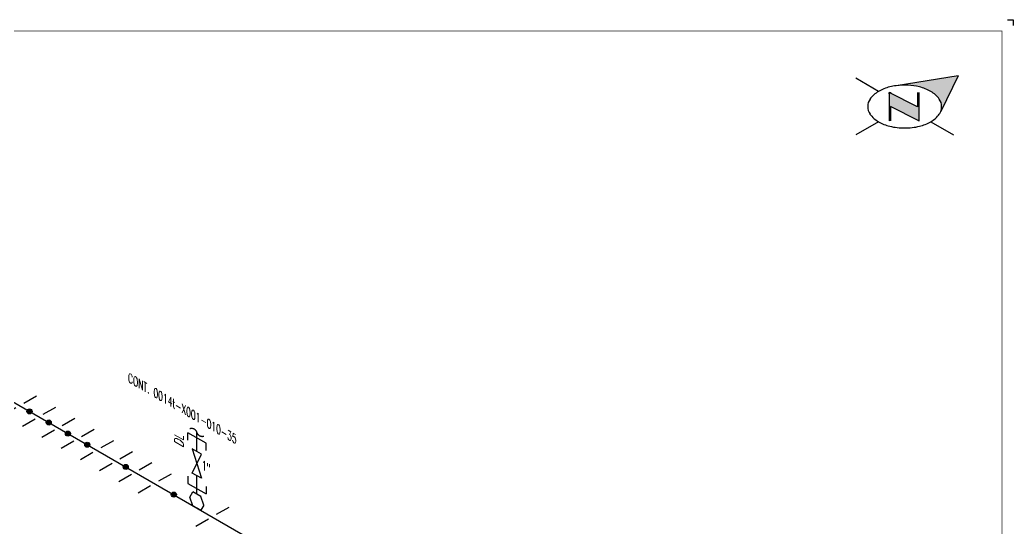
# Model space of a CAD drawing. Header units: inches. Extents: x 0 to 17.2, y 0 to 11.2.
# Drawn here: x 6.08 to 17.25, y 5.53 to 11.25 of the extents above; entities that cross this region are included whole.
import ezdxf

# ---------------------------------------------------------------- set-up
doc = ezdxf.new("R2010")
doc.units = ezdxf.units.IN
doc.header["$MEASUREMENT"] = 0
doc.linetypes.add('HIDDEN2', pattern=[0.1875, 0.125, -0.0625])
for name, color, linetype in [('BORDER', 3, 'Continuous'), ('Continuation', 7, 'Continuous'), ('DL', 20, 'Continuous'), ('FITTINGS', 4, 'Continuous'), ('PIPE-ANNO', 150, 'HIDDEN2'), ('TEXT', 7, 'Continuous'), ('UNAS.PIPE', 251, 'Continuous'), ('WELD POINTS', 41, 'Continuous')]:
    doc.layers.add(name, color=color, linetype=linetype)
doc.layers.add('PIPE', color=7, linetype='Continuous', lineweight=30)
doc.styles.add('ISO30', font='simplex.shx', dxfattribs={"width": 0.85, "oblique": 30, "height": 0.075})
doc.styles.add('PART_Standard', font='romans', dxfattribs={"width": 0.8, "height": 0.09})
doc.styles.add('Richmond', font='arial.ttf')
doc.dimstyles.new('Richmond', dxfattribs={"dimtxt": 0.18, "dimasz": 0.18, "dimexe": 0.18, "dimexo": 0.0625, "dimgap": 0.09, "dimtad": 0, "dimtih": 1, "dimtoh": 1, "dimdec": 4, "dimzin": 0, "dimdsep": 46, "dimtxsty": 'Richmond', "dimcen": 0.09, "dimadec": 0, "dimazin": 0, "dimtfac": 1, "dimtdec": 4, "dimtofl": 0, "dimtmove": 0, "dimatfit": 3, "dimfxl": 1, "dimtolj": 1, "dimtzin": 0, "dimarcsym": 0})

# ---------------------------------------------------------------- blocks, each defined once
blk = doc.blocks.new('north2')
at = {"layer": 'BORDER'}
for points in [[(-0.706, -0.767, -0.156851), (-0.679, -0.851, -0.095667), (-0.689, -0.905), (-0.495, -0.504), (-1.19, -0.617, -0.092194), (-0.928, -0.631, -0.072341), (-0.801, -0.681, -0.106617)], [(-0.938, -1.011), (-0.936, -1.009), (-0.936, -0.691), (-0.952, -0.691), (-0.952, -0.853), (-1.27, -0.691), (-1.27, -0.707), (-1.27, -1.012), (-1.254, -1.012), (-1.254, -0.849)]]:
    blk.add_hatch(color=7, dxfattribs=at).paths.add_polyline_path(points)
at = {"layer": 'BORDER', "color": 7}
for p, q in [((-1.389, -0.681), (-1.646, -0.533)), ((-0.495, -0.504), (-1.19, -0.617)), ((-0.495, -0.504), (-0.689, -0.905)), ((-1.27, -0.691), (-1.27, -1.012)), ((-0.952, -0.853), (-1.27, -0.691)), ((-1.27, -0.707), (-1.27, -0.691)), ((-1.262, -0.691), (-1.246, -0.691)), ((-0.952, -0.691), (-0.952, -0.853)), ((-0.936, -0.691), (-0.936, -1.012)), ((-0.936, -1.012), (-1.254, -0.849)), ((-1.254, -0.849), (-1.254, -1.012)), ((-1.389, -1.021), (-1.646, -1.169)), ((-1.26, -1.011), (-1.262, -1.009)), ((-0.928, -1.012), (-0.944, -1.012)), ((-0.801, -1.021), (-0.544, -1.169))]:
    blk.add_line(p, q, dxfattribs=at)
for centre, radius, start, end in [((-1.152, -1.093), 0.476, 103.4495, 120), ((-1.095, -1.329), 0.719, 97.6203, 103.4495), ((-1.095, -1.329), 0.719, 76.5505, 97.6203), ((-1.039, -1.093), 0.476, 60, 76.5505), ((-1.367, -0.851), 0.144, 144.3429, 180), ((-1.238, -0.944), 0.304, 120, 144.3429), ((-0.953, -0.944), 0.304, 35.6571, 60), ((-0.823, -0.851), 0.144, 360, 35.6571), ((-1.367, -0.851), 0.144, 180, 215.6571), ((-0.823, -0.851), 0.144, 337.5796, 360), ((-1.238, -0.758), 0.304, 215.6571, 240), ((-0.953, -0.758), 0.304, 300, 324.3429), ((-0.823, -0.851), 0.144, 324.3429, 337.5547), ((-1.152, -0.609), 0.476, 240, 256.5505), ((-1.095, -0.373), 0.719, 256.5505, 270), ((-1.095, -0.373), 0.719, 270, 283.4495), ((-1.039, -0.609), 0.476, 283.4495, 300)]:
    blk.add_arc(centre, radius, start, end, dxfattribs=at)
blk = doc.blocks.new('A$C6804a2e5')
blk.add_blockref('north2', (0, 0))
blk = doc.blocks.new('A$C860dd1f6')
at = {"layer": 'PIPE'}
blk.add_blockref('A$C6804a2e5', (0, 0), dxfattribs=at)
blk = doc.blocks.new('Border')
at = {"layer": 'BORDER', "const_width": 0.005}
blk.add_lwpolyline([(0.25, 0.25), (17.25, 0.25), (17.25, 11.25), (0.25, 11.25)], close=True, dxfattribs=at)
blk = doc.blocks.new('4_SUPPORT_I-BEAM_30')
at = {"color": 0, "linetype": 'ByBlock', "lineweight": -2}
for p, q in [((-0.044, 0.025), (-0.186, 0.107)), ((0.186, -0.107), (0.044, -0.025))]:
    blk.add_line(p, q, dxfattribs=at)
blk = doc.blocks.new('2_WELD_SINGLE_00')
at = {"linetype": 'ByBlock', "lineweight": -2}
h = blk.add_hatch(color=0, dxfattribs=at)
edge = h.paths.add_edge_path()
edge.add_arc((0, 0), 0.0286, 0, 360)
at = {"color": 0, "linetype": 'ByBlock', "lineweight": -2}
blk.add_circle((0, 0), 0.0286, dxfattribs=at)
blk = doc.blocks.new('*U84')
blk.add_wipeout([(-0.044, 0.025), (-0.079, 0.123), (-0.045, 0.181), (0.044, 0.13), (0.079, 0.032), (0.044, -0.025)])
at = {"layer": 'FITTINGS', "linetype": 'Continuous'}
for p, q in [((-0.079, 0.123), (-0.045, 0.181)), ((-0.044, 0.025), (-0.079, 0.123)), ((0.044, 0.13), (-0.045, 0.181)), ((0.079, 0.032), (0.044, 0.13)), ((0.044, -0.025), (-0.044, 0.025)), ((0.079, 0.032), (0.044, -0.025))]:
    blk.add_line(p, q, dxfattribs=at)
blk = doc.blocks.new('1_BREAK-PIPE_PIPE_00')
at = {"color": 0, "linetype": 'ByBlock', "lineweight": -2}
for centre, major_axis in [((0.03, -0.092), (0, 0.101)), ((-0.03, 0.092), (0, -0.101))]:
    blk.add_ellipse(centre, major_axis=major_axis, ratio=0.711978, start_param=0.427466, end_param=3.141593, dxfattribs=at)
blk = doc.blocks.new('1_Tilde_30')
at = {"layer": 'PIPE-ANNO', "xscale": -0.5000000000000001, "yscale": 0.5000000000000001, "zscale": 0.5000000000000001, "rotation": 114.4010914305396}
blk.add_blockref('1_BREAK-PIPE_PIPE_00', (0, 0), dxfattribs=at)
blk = doc.blocks.new('1_Cont_330')
at = {"layer": 'Continuation', "style": 'PART_Standard', "oblique": 330, "width": 0.8}
blk.add_attdef('CONT.', (0, 0), '', height=0.09, rotation=330, dxfattribs=at)
blk = doc.blocks.new('1_Text_330')
at = {"layer": 'TEXT', "style": 'PART_Standard', "oblique": 330, "width": 0.8}
blk.add_attdef('3/4"', (0, 0), '', height=0.09, rotation=330, dxfattribs=at)
blk = doc.blocks.new('DL_Vert_30')
at = {"layer": 'DL', "style": 'ISO30', "oblique": 30, "width": 0.85}
blk.add_text('DL', height=0.1, rotation=90, dxfattribs=at).set_placement((0, 0))
blk = doc.blocks.new('*U92')
at = {"color": 20, "linetype": 'ByBlock', "ltscale": 0.7}
blk.add_line((-0.103, 0.122), (0.103, 0.003), dxfattribs=at)
for points in [[(-0.103, 0.204), (-0.103, 0.122)], [(0.103, 0.086), (0.103, 0.003)]]:
    blk.add_leader(points, dimstyle='Richmond', override={"dimasz": 0.04, "dimgap": 0.09, "dimtad": 0}, dxfattribs=at)
blk = doc.blocks.new('*U93')
at = {"color": 20, "linetype": 'ByBlock', "ltscale": 0.7}
blk.add_line((0.103, -0.122), (-0.103, -0.003), dxfattribs=at)
for points in [[(-0.103, -0.086), (-0.103, -0.003)], [(0.103, -0.204), (0.103, -0.122)]]:
    blk.add_leader(points, dimstyle='Richmond', override={"dimasz": 0.04, "dimgap": 0.09, "dimtad": 0}, dxfattribs=at)

msp = doc.modelspace()

# ---------------------------------------------------------------- linework, layer by layer
for p, q in [((17.188, 11.25), (17.25, 11.25)), ((17.25, 11.25), (17.25, 11.188))]:
    msp.add_line(p, q)
at = {"layer": 'PIPE'}
for p, q in [((2.158, 9.17), (13.654, 2.533)), ((8.069, 5.757), (8.069, 6.121))]:
    msp.add_line(p, q, dxfattribs=at)
at = {"layer": 'UNAS.PIPE'}
msp.add_line((8.069, 6.121), (8.069, 6.607), dxfattribs=at)

# ---------------------------------------------------------------- block references
at = {"xscale": -1}
msp.add_blockref('1_Tilde_30', (8.069, 6.607), dxfattribs=at)
msp.add_blockref('DL_Vert_30', (7.918, 6.431))
at = {"layer": 'BORDER'}
for name, p in [('Border', (-0.125, -0.125)), ('A$C860dd1f6', (17.125, 11.125))]:
    msp.add_blockref(name, p, dxfattribs=at)
at = {"layer": 'Continuation'}
msp.add_blockref('1_Cont_330', (7.294, 7.178), dxfattribs=at).add_auto_attribs({'CONT.': 'CONT. 0014t-X001-010-35'})
at = {"layer": 'FITTINGS', "xscale": -1, "rotation": 180}
for p in [(6.078, 6.907), (6.294, 6.782), (6.511, 6.657), (6.727, 6.532), (6.944, 6.407), (7.16, 6.282), (7.377, 6.157), (7.593, 6.032)]:
    msp.add_blockref('4_SUPPORT_I-BEAM_30', p, dxfattribs=at)
at = {"layer": 'WELD POINTS'}
for p in [(6.186, 6.844), (6.403, 6.719), (6.619, 6.594), (6.836, 6.469), (7.269, 6.219), (7.81, 5.907)]:
    msp.add_blockref('2_WELD_SINGLE_00', p, dxfattribs=at)

# ---------------------------------------------------------------- next in the draw order: block references
at = {"layer": 'PIPE'}
msp.add_blockref('*U84', (8.069, 5.757), dxfattribs=at)

# ---------------------------------------------------------------- next in the draw order: wipeouts: each hides what was drawn before it
msp.add_wipeout([(8.017, 6.15), (8.12, 6.091), (8.069, 6.257), (8.12, 6.364), (8.017, 6.423), (8.069, 6.257)]).dxf.layer = 'UNAS.PIPE'

# ---------------------------------------------------------------- next in the draw order: linework, layer by layer
at = {"layer": 'UNAS.PIPE'}
msp.add_lwpolyline([(8.017, 6.15), (8.12, 6.364), (8.017, 6.423), (8.12, 6.091)], close=True, dxfattribs=at)

# ---------------------------------------------------------------- next in the draw order: block references
at = {"layer": 'DL'}
for name, p in [('*U93', (8.069, 6.607)), ('*U92', (8.069, 5.912))]:
    msp.add_blockref(name, p, dxfattribs=at)
at = {"layer": 'FITTINGS', "xscale": -1, "rotation": 180}
msp.add_blockref('4_SUPPORT_I-BEAM_30', (8.243, 5.657), dxfattribs=at)
at = {"layer": 'UNAS.PIPE'}
ref = msp.add_blockref('1_Text_330', (8.125, 6.195), dxfattribs=at)
ref.add_attrib('3/4"', '1"', (8.125, 6.195), dxfattribs={"height": 0.09, "rotation": 330, "style": 'PART_Standard', "oblique": 330, "width": 0.8})

doc.saveas('drawing.dxf')
